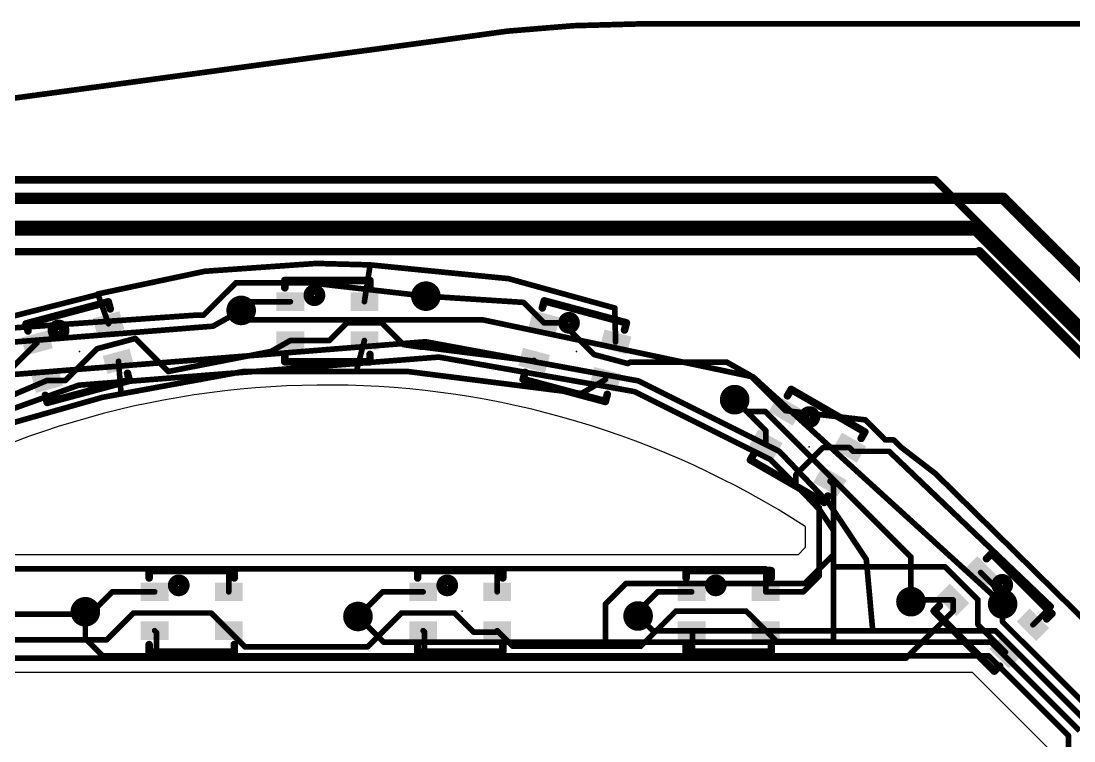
# Model space of a CAD drawing. Extents: x -74 to 74, y -25 to 38.
# Drawn here: x 27.9 to 56.35, y 18.08 to 37.54 of the extents above; entities that cross this region are included whole.
import ezdxf

# ---------------------------------------------------------------- set-up
doc = ezdxf.new("R2010")
doc.units = 0
for name, color, linetype in [('1', 12, 'CONTINUOUS'), ('16', 132, 'CONTINUOUS'), ('18', 110, 'CONTINUOUS'), ('20', 3, 'CONTINUOUS'), ('21', 40, 'CONTINUOUS'), ('23', 40, 'CONTINUOUS')]:
    doc.layers.add(name, color=color, linetype=linetype)

# ---------------------------------------------------------------- blocks, each defined once
blk = doc.blocks.new('RECT')
blk.add_solid([(-0.5, -0.5), (0.5, -0.5), (-0.5, 0.5), (0.5, 0.5)])
blk = doc.blocks.new('ROUNDV')
at = {"const_width": 0.5}
blk.add_lwpolyline([(0, -0.25, 1), (0, 0.25, 1), (0, -0.25)], format="xyb", dxfattribs=at)

msp = doc.modelspace()

# ---------------------------------------------------------------- linework, layer by layer
at = {"layer": '1'}
for points, const_width in [([(6.0012, 32.7487), (54.4368, 32.7487)], 0.3048), ([(54.4368, 32.7487), (63.5, 23.6855)], 0.3048), ([(26.924, 31.9405), (53.721, 31.9405)], 0.4064), ([(53.721, 31.9405), (61.849, 23.8125)], 0.4064), ([(32.864, 30.776), (35.8775, 30.988)], 0.1524), ([(35.8775, 30.988), (37.3313, 30.9487)], 0.1524), ([(37.1755, 29.954), (37.3313, 30.9487)], 0.1524), ([(37.3313, 30.9487), (41.0707, 30.5763)], 0.1524), ([(29.972, 30.1625), (32.864, 30.776)], 0.1524), ([(41.0707, 30.5763), (43.942, 29.7815)], 0.1524), ([(26.543, 29.2735), (29.9777, 30.1465)], 0.1524), ([(29.9777, 30.1465), (29.972, 30.1625)], 0.1524), ([(30.2607, 29.3565), (29.9777, 30.1465)], 0.1524), ([(41.4775, 29.935), (38.8362, 30.1038)], 0.1524), ([(34.0815, 29.954), (33.8455, 29.718)], 0.1524), ([(35.1755, 29.954), (34.0815, 29.954)], 0.1524), ([(42.0302, 29.3824), (41.4775, 29.935)], 0.1524), ([(43.942, 29.7815), (43.962, 28.8647)], 0.1524), ([(36.2272, 28.904), (36.7058, 29.3826)], 0.1524), ([(36.7058, 29.3826), (37.6452, 29.3826)], 0.1524), ([(37.6452, 29.3826), (38.2354, 28.7923)], 0.1524), ([(42.5261, 29.3824), (42.0302, 29.3824)], 0.1524), ([(43.3845, 28.524), (42.5261, 29.3824)], 0.1524), ([(29.955, 28.683), (30.985, 28.959)], 0.1524), ([(30.985, 28.959), (31.8767, 28.0673)], 0.1524), ([(28.3289, 28.8389), (27.43, 27.94)], 0.1524), ([(29.0966, 27.8246), (29.955, 28.683)], 0.1524), ([(34.6522, 28.6085), (35.1755, 28.904)], 0.1524), ([(35.1755, 28.904), (36.2272, 28.904)], 0.1524), ([(37.1755, 28.904), (36.957, 28.067)], 0.1524), ([(38.2354, 28.7923), (38.7006, 28.7259)], 0.1524), ([(38.7006, 28.7259), (38.7078, 28.7331)], 0.1524), ([(41.7288, 28.3512), (38.7078, 28.7331)], 0.1524), ([(31.8767, 28.0673), (34.6522, 28.6085)], 0.1524), ([(44.2918, 28.2809), (43.3845, 28.524)], 0.1524), ([(30.5325, 28.3423), (30.6017, 27.4607)], 0.1524), ([(41.7288, 28.3512), (41.7584, 28.3681)], 0.1524), ([(44.3613, 28.321), (44.2918, 28.2809)], 0.1524), ([(46.9654, 28.321), (44.3613, 28.321)], 0.1524), ([(47.5889, 27.9685), (46.9654, 28.321)], 0.1524), ([(25.5905, 26.543), (28.6007, 27.8246)], 0.1524), ([(28.6007, 27.8246), (29.0966, 27.8246)], 0.1524), ([(30.6017, 27.4607), (33.909, 28.067)], 0.1524), ([(33.909, 28.067), (36.957, 28.067)], 0.1524), ([(36.957, 28.067), (38.3425, 28.067)], 0.1524), ([(38.3425, 28.067), (43.0417, 27.4728)], 0.1524), ([(43.0417, 27.4728), (43.6902, 27.8505)], 0.1524), ([(48.5482, 27.0092), (47.5889, 27.9685)], 0.1524), ([(24.9555, 25.908), (30.099, 27.3685)], 0.1524), ([(30.099, 27.3685), (30.6017, 27.4607)], 0.1524), ([(48.0232, 26.4623), (47.1805, 27.305)], 0.1524), ([(48.5482, 27.0092), (50.7139, 26.7582)], 0.1524), ([(50.7139, 26.7582), (51.2566, 26.2155)], 0.1524), ([(48.0232, 26.0998), (48.0232, 26.4623)], 0.1524), ([(51.2566, 26.2155), (51.4761, 26.2155)], 0.1524), ([(51.4761, 26.2155), (51.5657, 26.1259)], 0.1524), ([(51.5657, 26.1259), (51.6818, 26.0147)], 0.1524), ([(49.5677, 26.0092), (48.8315, 25.273)], 0.1524), ([(50.2802, 26.0092), (49.5677, 26.0092)], 0.1524), ([(50.3814, 25.908), (50.2802, 26.0092)], 0.1524), ([(51.3525, 25.908), (50.3814, 25.908)], 0.1524), ([(55.7336, 21.7151), (51.3525, 25.908)], 0.1524), ([(51.6818, 26.0147), (52.6059, 25.3049)], 0.1524), ([(48.8315, 25.273), (48.8315, 25.019)], 0.1524), ([(52.6059, 25.3049), (56.9922, 20.9894)], 0.1524), ([(48.8315, 25.019), (49.4665, 24.384)], 0.1524), ([(49.7552, 25.0998), (49.8475, 25.0076)], 0.1524), ([(49.8475, 22.733), (49.8475, 25.0076)], 0.1524), ([(49.4665, 24.384), (49.4665, 22.5425)], 0.1524), ([(33.528, 22.733), (26.2255, 22.733)], 0.1524), ([(33.5095, 22.7145), (33.528, 22.733)], 0.1524), ([(33.5095, 22.1095), (33.5095, 22.7145)], 0.1524), ([(40.764, 22.733), (33.528, 22.733)], 0.1524), ([(48.003, 22.736), (40.764, 22.736)], 0.1524), ([(40.764, 22.736), (40.764, 22.733)], 0.1524), ([(40.764, 22.1095), (40.764, 22.733)], 0.1524), ([(48.0185, 22.7205), (48.003, 22.736)], 0.1524), ([(48.0185, 22.1095), (48.0185, 22.7205)], 0.1524), ([(49.8996, 22.7851), (49.8475, 22.733)], 0.1524), ([(49.8475, 20.7645), (49.8475, 22.733)], 0.1524), ([(52.8663, 22.7851), (49.8996, 22.7851)], 0.1524), ([(53.7528, 21.8985), (52.8663, 22.7851)], 0.1524), ([(49.4665, 22.5425), (49.0335, 22.1095)], 0.1524), ([(53.8248, 22.6347), (54.4195, 22.04)], 0.1524), ([(30.3645, 22.1095), (29.8259, 21.5709)], 0.1524), ([(30.3645, 22.1095), (31.5095, 22.1095)], 0.1524), ([(37.0014, 21.444), (37.6669, 22.1095)], 0.1524), ([(37.6669, 22.1095), (38.764, 22.1095)], 0.1524), ([(45.0965, 22.1095), (44.5706, 21.5837)], 0.1524), ([(45.0965, 22.1095), (46.0185, 22.1095)], 0.1524), ([(49.0335, 22.1095), (48.0185, 22.1095)], 0.1524), ([(51.9912, 21.8922), (51.943, 21.844)], 0.1524), ([(53.0823, 21.8922), (51.9912, 21.8922)], 0.1524), ([(53.0823, 21.5863), (53.0823, 21.8922)], 0.1524), ([(53.7528, 21.8985), (53.7528, 21.2217)], 0.1524), ([(54.4195, 22.04), (54.4195, 21.7805)], 0.1524), ([(29.6354, 21.5709), (29.8259, 21.5709)], 0.1524), ([(44.5706, 21.4566), (44.5706, 21.5837)], 0.1524), ([(44.6405, 20.6375), (45.593, 21.59)], 0.1524), ([(45.593, 21.59), (47.488, 21.59)], 0.1524), ([(47.488, 21.59), (48.0185, 21.0595)], 0.1524), ([(51.816, 20.32), (53.0823, 21.5863)], 0.1524), ([(55.239, 21.2205), (55.7336, 21.7151)], 0.1524), ([(30.2133, 20.8153), (30.9361, 21.5381)], 0.1524), ([(30.9361, 21.5381), (33.0309, 21.5381)], 0.1524), ([(33.0309, 21.5381), (33.5095, 21.0595)], 0.1524), ([(37.2618, 20.6248), (38.1751, 21.5381)], 0.1524), ([(38.1751, 21.5381), (39.6124, 21.5381)], 0.1524), ([(39.6124, 21.5381), (40.132, 21.0185)], 0.1524), ([(31.5095, 21.0595), (31.5595, 21.0095)], 0.1524), ([(31.5595, 21.0095), (31.5595, 20.32)], 0.1524), ([(33.5095, 21.0595), (33.9442, 20.6248)], 0.1524), ([(38.764, 21.0595), (38.7985, 21.025)], 0.1524), ([(38.7985, 21.025), (38.7985, 20.32)], 0.1524), ([(40.132, 21.0185), (40.723, 21.0185)], 0.1524), ([(40.723, 21.0185), (40.764, 21.0595)], 0.1524), ([(40.764, 21.0595), (41.186, 20.6375)], 0.1524), ([(46.0185, 21.0595), (46.0375, 21.0405)], 0.1524), ([(46.0375, 21.0405), (46.0375, 20.32)], 0.1524), ([(48.0185, 21.0595), (48.3135, 20.7645)], 0.1524), ([(53.7528, 21.2217), (54.4965, 20.478)], 0.1524), ([(26.4357, 20.8153), (30.2133, 20.8153)], 0.1524), ([(48.3135, 20.7645), (49.8475, 20.7645)], 0.1524), ([(33.9442, 20.6248), (37.2618, 20.6248)], 0.1524), ([(41.186, 20.6375), (44.6405, 20.6375)], 0.1524), ([(24.511, 20.32), (31.5595, 20.32)], 0.1524), ([(31.5595, 20.32), (38.7985, 20.32)], 0.1524), ([(38.7985, 20.32), (46.0375, 20.32)], 0.1524), ([(46.0375, 20.32), (51.816, 20.32)], 0.1524)]:
    msp.add_lwpolyline(points, dxfattribs=dict(at, const_width=const_width))
for points, const_width in [([(54.4907, 32.8026, 1), (54.3829, 32.6948)], 0.1524), ([(54.4368, 32.6725, 1), (54.4368, 32.8249)], 0.1524), ([(53.7928, 32.0123, 1), (53.6492, 31.8687)], 0.2032), ([(53.721, 31.8389, 1), (53.721, 32.0421)], 0.2032), ([(35.8785, 31.0261, 1), (35.8765, 30.9499)], 0.0762), ([(35.8802, 30.95, 1), (35.8748, 31.026)], 0.0762), ([(37.3351, 30.9866, 1), (37.3276, 30.9108)], 0.0762), ([(37.369, 30.9428, 1), (37.2937, 30.9546)], 0.0762), ([(37.3303, 30.9106, 1), (37.3324, 30.9868)], 0.0762), ([(32.8613, 30.814, 1), (32.8667, 30.7379)], 0.0762), ([(32.8719, 30.7387, 1), (32.8561, 30.8132)], 0.0762), ([(41.0809, 30.613, 1), (41.0605, 30.5395)], 0.0762), ([(41.0669, 30.5383, 1), (41.0745, 30.6142)], 0.0762), ([(30.0079, 30.1753, 1), (29.9361, 30.1497)], 0.0762), ([(29.9641, 30.1998, 1), (29.9799, 30.1252)], 0.0762), ([(30.0136, 30.1594, 1), (29.9418, 30.1337)], 0.0762), ([(29.9418, 30.1337, 1), (30.0136, 30.1594)], 0.0762), ([(29.9871, 30.1096, 1), (29.9683, 30.1835)], 0.0762), ([(38.8386, 30.1418, 1), (38.8337, 30.0658)], 0.0762), ([(34.0815, 29.9921, 1), (34.0815, 29.9159)], 0.0762), ([(34.1084, 29.9271, 1), (34.0546, 29.9809)], 0.0762), ([(35.1755, 29.9159, 1), (35.1755, 29.9921)], 0.0762), ([(37.1379, 29.9599, 1), (37.2131, 29.9481)], 0.0762), ([(41.5045, 29.9619, 1), (41.4506, 29.9081)], 0.0762), ([(41.4751, 29.897, 1), (41.4799, 29.973)], 0.0762), ([(33.8186, 29.7449, 1), (33.8724, 29.6911)], 0.0762), ([(43.9801, 29.7823, 1), (43.9039, 29.7807)], 0.0762), ([(43.9318, 29.7448, 1), (43.9522, 29.8182)], 0.0762), ([(30.2249, 29.3436, 1), (30.2966, 29.3693)], 0.0762), ([(36.7058, 29.4207, 1), (36.7058, 29.3445)], 0.0762), ([(36.7328, 29.3557, 1), (36.6789, 29.4095)], 0.0762), ([(37.6721, 29.4095, 1), (37.6182, 29.3557)], 0.0762), ([(37.6452, 29.3445, 1), (37.6452, 29.4207)], 0.0762), ([(42.0302, 29.4205, 1), (42.0302, 29.3443)], 0.0762), ([(42.0032, 29.3554, 1), (42.0571, 29.4093)], 0.0762), ([(42.553, 29.4093, 1), (42.4992, 29.3554)], 0.0762), ([(42.5261, 29.3443, 1), (42.5261, 29.4205)], 0.0762), ([(31.012, 28.9859, 1), (30.9581, 28.932)], 0.0762), ([(30.9949, 28.9222, 1), (30.9751, 28.9958)], 0.0762), ([(28.3558, 28.8119, 1), (28.302, 28.8658)], 0.0762), ([(29.9451, 28.7198, 1), (29.9648, 28.6462)], 0.0762), ([(29.9819, 28.656, 1), (29.928, 28.7099)], 0.0762), ([(35.1755, 28.9421, 1), (35.1755, 28.8659)], 0.0762), ([(35.1942, 28.8708, 1), (35.1568, 28.9372)], 0.0762), ([(36.2003, 28.9309, 1), (36.2542, 28.8771)], 0.0762), ([(36.2272, 28.8659, 1), (36.2272, 28.9421)], 0.0762), ([(37.2124, 28.8944, 1), (37.1386, 28.9136)], 0.0762), ([(38.2408, 28.8301, 1), (38.2301, 28.7546)], 0.0762), ([(38.2085, 28.7654, 1), (38.2624, 28.8193)], 0.0762), ([(38.6737, 28.7528, 1), (38.7275, 28.699)], 0.0762), ([(38.7126, 28.7709, 1), (38.703, 28.6953)], 0.0762), ([(38.7348, 28.7062, 1), (38.6809, 28.7601)], 0.0762), ([(38.6952, 28.6882, 1), (38.706, 28.7636)], 0.0762), ([(43.9239, 28.8639, 1), (44.0001, 28.8656)], 0.0762), ([(34.6335, 28.6417, 1), (34.671, 28.5753)], 0.0762), ([(34.6595, 28.5711, 1), (34.6449, 28.6459)], 0.0762), ([(43.3943, 28.5608, 1), (43.3746, 28.4872)], 0.0762), ([(43.3575, 28.4971, 1), (43.4114, 28.5509)], 0.0762), ([(30.5705, 28.3452, 1), (30.4945, 28.3393)], 0.0762), ([(41.7098, 28.3842, 1), (41.7478, 28.3181)], 0.0762), ([(41.7241, 28.3134, 1), (41.7336, 28.3889)], 0.0762), ([(41.7774, 28.3351, 1), (41.7394, 28.4012)], 0.0762), ([(44.2728, 28.3139, 1), (44.3109, 28.2479)], 0.0762), ([(44.282, 28.2441, 1), (44.3017, 28.3177)], 0.0762), ([(44.3613, 28.3591, 1), (44.3613, 28.2829)], 0.0762), ([(44.3804, 28.288, 1), (44.3423, 28.354)], 0.0762), ([(46.9841, 28.3542, 1), (46.9466, 28.2878)], 0.0762), ([(46.9654, 28.2829, 1), (46.9654, 28.3591)], 0.0762), ([(28.6007, 27.8627, 1), (28.6007, 27.7865)], 0.0762), ([(28.6156, 27.7896, 1), (28.5857, 27.8597)], 0.0762), ([(29.0697, 27.8516, 1), (29.1235, 27.7977)], 0.0762), ([(29.0966, 27.7865, 1), (29.0966, 27.8627)], 0.0762), ([(31.8694, 28.1047, 1), (31.884, 28.0299)], 0.0762), ([(31.8497, 28.0404, 1), (31.9036, 28.0943)], 0.0762), ([(33.909, 28.1051, 1), (33.909, 28.0289)], 0.0762), ([(33.9159, 28.0295, 1), (33.9021, 28.1045)], 0.0762), ([(36.957, 28.1051, 1), (36.957, 28.0289)], 0.0762), ([(36.9201, 28.0766, 1), (36.9939, 28.0574)], 0.0762), ([(36.957, 28.0289, 1), (36.957, 28.1051)], 0.0762), ([(38.3472, 28.1048, 1), (38.3377, 28.0292)], 0.0762), ([(38.3425, 28.0289, 1), (38.3425, 28.1051)], 0.0762), ([(43.7094, 27.8176, 1), (43.6711, 27.8834)], 0.0762), ([(47.6158, 27.9954, 1), (47.5619, 27.9415)], 0.0762), ([(47.5701, 27.9353, 1), (47.6076, 28.0016)], 0.0762), ([(30.0921, 27.406, 1), (30.1059, 27.331)], 0.0762), ([(30.1094, 27.3318, 1), (30.0886, 27.4052)], 0.0762), ([(30.5949, 27.4981, 1), (30.6086, 27.4232)], 0.0762), ([(30.5638, 27.4577, 1), (30.6397, 27.4637)], 0.0762), ([(30.6086, 27.4232, 1), (30.5949, 27.4981)], 0.0762), ([(43.0225, 27.5058, 1), (43.0609, 27.4399)], 0.0762), ([(43.0369, 27.435, 1), (43.0465, 27.5106)], 0.0762), ([(47.2074, 27.3319, 1), (47.1536, 27.2781)], 0.0762), ([(48.5526, 27.047, 1), (48.5438, 26.9713)], 0.0762), ([(48.5212, 26.9822, 1), (48.5751, 27.0361)], 0.0762), ([(50.7409, 26.7851, 1), (50.687, 26.7313)], 0.0762), ([(50.7095, 26.7203, 1), (50.7183, 26.796)], 0.0762), ([(48.0613, 26.4623, 1), (47.9851, 26.4623)], 0.0762), ([(47.9962, 26.4354, 1), (48.0501, 26.4893)], 0.0762), ([(51.2566, 26.2536, 1), (51.2566, 26.1774)], 0.0762), ([(51.2297, 26.1886, 1), (51.2835, 26.2424)], 0.0762), ([(51.503, 26.2424, 1), (51.4491, 26.1886)], 0.0762), ([(51.4761, 26.1774, 1), (51.4761, 26.2536)], 0.0762), ([(51.592, 26.1534, 1), (51.5393, 26.0984)], 0.0762), ([(51.5387, 26.0989, 1), (51.5926, 26.1528)], 0.0762), ([(47.9851, 26.0998, 1), (48.0613, 26.0998)], 0.0762), ([(49.5677, 26.0473, 1), (49.5677, 25.9711)], 0.0762), ([(49.5946, 25.9822, 1), (49.5407, 26.0361)], 0.0762), ([(50.3072, 26.0361, 1), (50.2533, 25.9822)], 0.0762), ([(50.2802, 25.9711, 1), (50.2802, 26.0473)], 0.0762), ([(50.3814, 25.9461, 1), (50.3814, 25.8699)], 0.0762), ([(50.3544, 25.8811, 1), (50.4083, 25.9349)], 0.0762), ([(51.3789, 25.9355, 1), (51.3262, 25.8805)], 0.0762), ([(51.3525, 25.8699, 1), (51.3525, 25.9461)], 0.0762), ([(51.705, 26.0449, 1), (51.6586, 25.9845)], 0.0762), ([(51.6555, 25.9872, 1), (51.7082, 26.0423)], 0.0762), ([(48.8696, 25.273, 1), (48.7934, 25.273)], 0.0762), ([(48.8046, 25.2999, 1), (48.8584, 25.2461)], 0.0762), ([(52.6327, 25.3321, 1), (52.5792, 25.2778)], 0.0762), ([(52.5827, 25.2747, 1), (52.6292, 25.3351)], 0.0762), ([(48.7934, 25.019, 1), (48.8696, 25.019)], 0.0762), ([(48.8584, 25.0459, 1), (48.8046, 24.9921)], 0.0762), ([(49.7822, 25.1268, 1), (49.7283, 25.0729)], 0.0762), ([(49.8856, 25.0076, 1), (49.8094, 25.0076)], 0.0762), ([(49.8206, 24.9806, 1), (49.8744, 25.0345)], 0.0762), ([(49.5046, 24.384, 1), (49.4284, 24.384)], 0.0762), ([(49.4396, 24.3571, 1), (49.4934, 24.4109)], 0.0762), ([(33.5476, 22.7145, 1), (33.4714, 22.7145)], 0.0762), ([(33.4826, 22.7414, 1), (33.5364, 22.6876)], 0.0762), ([(33.528, 22.7711, 1), (33.528, 22.6949)], 0.0762), ([(33.5549, 22.7061, 1), (33.5011, 22.7599)], 0.0762), ([(33.528, 22.6949, 1), (33.528, 22.7711)], 0.0762), ([(40.764, 22.7741, 1), (40.764, 22.6979)], 0.0762), ([(40.8021, 22.736, 1), (40.7259, 22.736)], 0.0762), ([(40.8021, 22.733, 1), (40.7259, 22.733)], 0.0762), ([(40.7259, 22.733, 1), (40.8021, 22.733)], 0.0762), ([(40.764, 22.6949, 1), (40.764, 22.7711)], 0.0762), ([(48.0299, 22.7629, 1), (47.9761, 22.7091)], 0.0762), ([(48.0566, 22.7205, 1), (47.9804, 22.7205)], 0.0762), ([(47.9916, 22.6936, 1), (48.0454, 22.7474)], 0.0762), ([(48.003, 22.6979, 1), (48.003, 22.7741)], 0.0762), ([(49.8856, 22.733, 1), (49.8094, 22.733)], 0.0762), ([(49.8094, 22.733, 1), (49.8856, 22.733)], 0.0762), ([(49.8206, 22.7599, 1), (49.8744, 22.7061)], 0.0762), ([(49.8996, 22.8232, 1), (49.8996, 22.747)], 0.0762), ([(49.9265, 22.7581, 1), (49.8726, 22.812)], 0.0762), ([(52.8933, 22.812, 1), (52.8394, 22.7581)], 0.0762), ([(52.8663, 22.747, 1), (52.8663, 22.8232)], 0.0762), ([(49.4284, 22.5425, 1), (49.5046, 22.5425)], 0.0762), ([(49.4934, 22.5156, 1), (49.4396, 22.5694)], 0.0762), ([(53.8517, 22.6616, 1), (53.7978, 22.6077)], 0.0762), ([(30.3645, 22.1476, 1), (30.3645, 22.0714)], 0.0762), ([(30.3914, 22.0826, 1), (30.3375, 22.1364)], 0.0762), ([(31.5095, 22.0714, 1), (31.5095, 22.1476)], 0.0762), ([(33.4714, 22.1095, 1), (33.5476, 22.1095)], 0.0762), ([(37.6669, 22.1476, 1), (37.6669, 22.0714)], 0.0762), ([(37.6939, 22.0826, 1), (37.64, 22.1364)], 0.0762), ([(38.764, 22.0714, 1), (38.764, 22.1476)], 0.0762), ([(40.7259, 22.1095, 1), (40.8021, 22.1095)], 0.0762), ([(45.0965, 22.1476, 1), (45.0965, 22.0714)], 0.0762), ([(45.1234, 22.0826, 1), (45.0695, 22.1364)], 0.0762), ([(46.0185, 22.0714, 1), (46.0185, 22.1476)], 0.0762), ([(48.0185, 22.1476, 1), (48.0185, 22.0714)], 0.0762), ([(47.9804, 22.1095, 1), (48.0566, 22.1095)], 0.0762), ([(49.0066, 22.1364, 1), (49.0604, 22.0826)], 0.0762), ([(49.0335, 22.0714, 1), (49.0335, 22.1476)], 0.0762), ([(51.9161, 21.8709, 1), (51.9699, 21.8171)], 0.0762), ([(51.9912, 21.9303, 1), (51.9912, 21.8541)], 0.0762), ([(52.0182, 21.8653, 1), (51.9643, 21.9192)], 0.0762), ([(53.1204, 21.8922, 1), (53.0442, 21.8922)], 0.0762), ([(53.0823, 21.8541, 1), (53.0823, 21.9303)], 0.0762), ([(53.7909, 21.8985, 1), (53.7147, 21.8985)], 0.0762), ([(53.7259, 21.8716, 1), (53.7798, 21.9255)], 0.0762), ([(54.4576, 22.04, 1), (54.3814, 22.04)], 0.0762), ([(54.3926, 22.013, 1), (54.4464, 22.0669)], 0.0762), ([(29.6354, 21.609, 1), (29.6354, 21.5328)], 0.0762), ([(29.799, 21.5979, 1), (29.8528, 21.544)], 0.0762), ([(29.8259, 21.5328, 1), (29.8259, 21.609)], 0.0762), ([(44.6087, 21.5837, 1), (44.5325, 21.5837)], 0.0762), ([(44.5437, 21.6106, 1), (44.5975, 21.5567)], 0.0762), ([(45.593, 21.6281, 1), (45.593, 21.5519)], 0.0762), ([(45.6199, 21.5631, 1), (45.5661, 21.6169)], 0.0762), ([(47.5149, 21.6169, 1), (47.4611, 21.5631)], 0.0762), ([(47.488, 21.5519, 1), (47.488, 21.6281)], 0.0762), ([(53.0442, 21.5863, 1), (53.1204, 21.5863)], 0.0762), ([(53.1092, 21.5594, 1), (53.0554, 21.6132)], 0.0762), ([(54.3814, 21.7805, 1), (54.4576, 21.7805)], 0.0762), ([(55.7605, 21.6882, 1), (55.7067, 21.742)], 0.0762), ([(55.7073, 21.6876, 1), (55.7599, 21.7426)], 0.0762), ([(30.9361, 21.5762, 1), (30.9361, 21.5)], 0.0762), ([(30.963, 21.5112, 1), (30.9092, 21.565)], 0.0762), ([(33.0578, 21.565, 1), (33.004, 21.5112)], 0.0762), ([(33.0309, 21.5, 1), (33.0309, 21.5762)], 0.0762), ([(36.9745, 21.4709, 1), (37.0283, 21.417)], 0.0762), ([(38.1751, 21.5762, 1), (38.1751, 21.5)], 0.0762), ([(38.202, 21.5112, 1), (38.1482, 21.565)], 0.0762), ([(39.6393, 21.565, 1), (39.5855, 21.5112)], 0.0762), ([(39.6124, 21.5, 1), (39.6124, 21.5762)], 0.0762), ([(44.5325, 21.4566, 1), (44.6087, 21.4566)], 0.0762), ([(31.5364, 21.0864, 1), (31.4826, 21.0326)], 0.0762), ([(31.5976, 21.0095, 1), (31.5214, 21.0095)], 0.0762), ([(31.5326, 20.9826, 1), (31.5864, 21.0364)], 0.0762), ([(33.5364, 21.0864, 1), (33.4826, 21.0326)], 0.0762), ([(33.4826, 21.0326, 1), (33.5364, 21.0864)], 0.0762), ([(38.7909, 21.0864, 1), (38.7371, 21.0326)], 0.0762), ([(38.8366, 21.025, 1), (38.7604, 21.025)], 0.0762), ([(38.7716, 20.9981, 1), (38.8254, 21.0519)], 0.0762), ([(40.132, 21.0566, 1), (40.132, 20.9804)], 0.0762), ([(40.1051, 20.9916, 1), (40.1589, 21.0454)], 0.0762), ([(40.6961, 21.0454, 1), (40.7499, 20.9916)], 0.0762), ([(40.723, 20.9804, 1), (40.723, 21.0566)], 0.0762), ([(40.7909, 21.0864, 1), (40.7371, 21.0326)], 0.0762), ([(40.7909, 21.0326, 1), (40.7371, 21.0864)], 0.0762), ([(46.0454, 21.0864, 1), (45.9916, 21.0326)], 0.0762), ([(46.0756, 21.0405, 1), (45.9994, 21.0405)], 0.0762), ([(46.0106, 21.0136, 1), (46.0644, 21.0674)], 0.0762), ([(48.0454, 21.0864, 1), (47.9916, 21.0326)], 0.0762), ([(47.9916, 21.0326, 1), (48.0454, 21.0864)], 0.0762), ([(53.7798, 21.2486, 1), (53.7259, 21.1947)], 0.0762), ([(53.7147, 21.2217, 1), (53.7909, 21.2217)], 0.0762), ([(55.212, 21.2474, 1), (55.2659, 21.1935)], 0.0762), ([(30.1864, 20.8422, 1), (30.2402, 20.7884)], 0.0762), ([(30.2133, 20.7772, 1), (30.2133, 20.8534)], 0.0762), ([(48.3135, 20.8026, 1), (48.3135, 20.7264)], 0.0762), ([(48.2866, 20.7376, 1), (48.3404, 20.7914)], 0.0762), ([(49.8094, 20.7645, 1), (49.8856, 20.7645)], 0.0762), ([(49.8475, 20.7264, 1), (49.8475, 20.8026)], 0.0762), ([(33.9442, 20.6629, 1), (33.9442, 20.5867)], 0.0762), ([(33.9173, 20.5979, 1), (33.9711, 20.6517)], 0.0762), ([(37.2349, 20.6517, 1), (37.2887, 20.5979)], 0.0762), ([(37.2618, 20.5867, 1), (37.2618, 20.6629)], 0.0762), ([(41.186, 20.6756, 1), (41.186, 20.5994)], 0.0762), ([(41.1591, 20.6106, 1), (41.2129, 20.6644)], 0.0762), ([(44.6136, 20.6644, 1), (44.6674, 20.6106)], 0.0762), ([(44.6405, 20.5994, 1), (44.6405, 20.6756)], 0.0762), ([(54.4696, 20.4511, 1), (54.5235, 20.505)], 0.0762), ([(31.5595, 20.3581, 1), (31.5595, 20.2819)], 0.0762), ([(31.5214, 20.32, 1), (31.5976, 20.32)], 0.0762), ([(31.5595, 20.2819, 1), (31.5595, 20.3581)], 0.0762), ([(38.7985, 20.3581, 1), (38.7985, 20.2819)], 0.0762), ([(38.7604, 20.32, 1), (38.8366, 20.32)], 0.0762), ([(38.7985, 20.2819, 1), (38.7985, 20.3581)], 0.0762), ([(46.0375, 20.3581, 1), (46.0375, 20.2819)], 0.0762), ([(45.9994, 20.32, 1), (46.0756, 20.32)], 0.0762), ([(46.0375, 20.2819, 1), (46.0375, 20.3581)], 0.0762), ([(51.7891, 20.3469, 1), (51.8429, 20.2931)], 0.0762), ([(51.816, 20.2819, 1), (51.816, 20.3581)], 0.0762)]:
    msp.add_lwpolyline(points, format="xyb", dxfattribs=dict(at, const_width=const_width))
at = {"layer": '16'}
for points, const_width in [([(52.6034, 33.2486), (16.256, 33.2486)], 0.2032), ([(52.6034, 33.2486), (60.0075, 25.8445)], 0.2032), ([(15.113, 31.3055), (53.7845, 31.3055)], 0.2032), ([(60.0075, 25.0825), (53.7845, 31.3055)], 0.254), ([(32.8295, 29.591), (33.7058, 30.4673)], 0.1524), ([(33.7058, 30.4673), (35.687, 30.4673)], 0.1524), ([(35.687, 30.4673), (38.8362, 30.1038)], 0.1524), ([(27.178, 29.21), (32.639, 29.591)], 0.1524), ([(32.639, 29.591), (32.8295, 29.591)], 0.1524), ([(33.0858, 29.2918), (33.8455, 29.718)], 0.1524), ([(33.8455, 29.718), (34.0995, 29.464)], 0.1524), ([(27.3756, 28.838), (33.0858, 29.2918)], 0.1524), ([(40.3721, 29.464), (34.0995, 29.464)], 0.1524), ([(47.682, 27.9191), (40.3721, 29.464)], 0.1524), ([(27.1145, 27.94), (38.8278, 28.8709)], 0.1524), ([(38.8278, 28.8709), (44.577, 27.813)], 0.1524), ([(39.1843, 28.4563), (29.4559, 27.6963)], 0.1524), ([(43.9415, 27.62), (39.1843, 28.4563)], 0.1524), ([(44.577, 27.813), (48.387, 25.908)], 0.1524), ([(54.4195, 21.7805), (47.682, 27.9191)], 0.1524), ([(29.4559, 27.6963), (23.2276, 25.4635)], 0.1524), ([(44.4793, 27.5211), (43.9415, 27.62)], 0.1524), ([(48.1356, 25.6929), (44.4793, 27.5211)], 0.1524), ([(47.1805, 27.305), (47.498, 26.9875)], 0.1524), ([(48.006, 26.9875), (47.498, 26.9875)], 0.1524), ([(51.943, 23.0505), (48.006, 26.9875)], 0.1524), ([(48.387, 25.908), (49.7205, 24.511)], 0.1524), ([(48.9133, 24.9152), (48.1356, 25.6929)], 0.1524), ([(49.4816, 24.3198), (48.9133, 24.9152)], 0.1524), ([(49.7205, 24.511), (50.7365, 22.987)], 0.1524), ([(49.8475, 23.771), (49.4816, 24.3198)], 0.1524), ([(49.8475, 23.114), (49.8475, 23.771)], 0.1524), ([(49.0728, 22.3393), (49.8475, 23.114)], 0.1524), ([(50.7365, 22.987), (50.9099, 21.0566)], 0.1524), ([(51.943, 21.844), (51.943, 23.0505)], 0.1524), ([(43.688, 21.7805), (44.2468, 22.3393)], 0.1524), ([(44.2468, 22.3393), (49.0728, 22.3393)], 0.1524), ([(29.6354, 21.5709), (29.5719, 21.5075)], 0.1524), ([(29.6354, 21.5709), (29.6354, 20.8471)], 0.1524), ([(43.688, 20.7518), (43.688, 21.7805)], 0.1524), ([(54.4195, 21.2957), (54.4195, 21.7805)], 0.1524), ([(29.5719, 21.5075), (24.8476, 21.5075)], 0.1524), ([(37.6936, 20.7518), (37.0014, 21.444)], 0.1524), ([(44.5706, 21.4566), (44.9706, 21.0566)], 0.1524), ([(57.1119, 18.6033), (54.4195, 21.2957)], 0.1524), ([(44.9706, 21.0566), (50.9099, 21.0566)], 0.1524), ([(50.9099, 21.0566), (54.2275, 21.0566)], 0.1524), ([(54.2275, 21.0566), (56.8071, 18.477)], 0.1524), ([(29.6354, 20.8471), (30.099, 20.3835)], 0.1524), ([(43.688, 20.7518), (37.6936, 20.7518)], 0.1524), ([(54.1013, 20.7518), (43.688, 20.7518)], 0.1524), ([(56.5023, 18.3508), (54.1013, 20.7518)], 0.1524), ([(30.099, 20.3835), (54.0385, 20.3835)], 0.1524), ([(54.0385, 20.3835), (56.1975, 18.2245)], 0.1524), ([(56.1975, 18.2245), (56.1975, 17.3355)], 0.1524)]:
    msp.add_lwpolyline(points, dxfattribs=dict(at, const_width=const_width))
for points, const_width in [([(52.6393, 33.2845, 1), (52.5675, 33.2127)], 0.1016), ([(52.6034, 33.1978, 1), (52.6034, 33.2994)], 0.1016), ([(53.8294, 31.3504, 1), (53.7396, 31.2606)], 0.127), ([(53.7845, 31.2547, 1), (53.7845, 31.3563)], 0.1016), ([(33.7058, 30.5054, 1), (33.7058, 30.4292)], 0.0762), ([(33.7327, 30.4404, 1), (33.6788, 30.4942)], 0.0762), ([(35.6914, 30.5051, 1), (35.6826, 30.4295)], 0.0762), ([(35.687, 30.4292, 1), (35.687, 30.5054)], 0.0762), ([(38.8318, 30.0659, 1), (38.8405, 30.1416)], 0.0762), ([(32.639, 29.6291, 1), (32.639, 29.5529)], 0.0762), ([(32.6417, 29.553, 1), (32.6363, 29.629)], 0.0762), ([(32.8025, 29.6179, 1), (32.8564, 29.5641)], 0.0762), ([(32.8295, 29.5529, 1), (32.8295, 29.6291)], 0.0762), ([(33.8724, 29.7449, 1), (33.8186, 29.6911)], 0.0762), ([(33.8641, 29.6848, 1), (33.8269, 29.7512)], 0.0762), ([(33.0671, 29.325, 1), (33.1044, 29.2586)], 0.0762), ([(33.0888, 29.2538, 1), (33.0828, 29.3298)], 0.0762), ([(34.0995, 29.5021, 1), (34.0995, 29.4259)], 0.0762), ([(34.0726, 29.4371, 1), (34.1264, 29.4909)], 0.0762), ([(40.3799, 29.5013, 1), (40.3642, 29.4267)], 0.0762), ([(40.3721, 29.4259, 1), (40.3721, 29.5021)], 0.0762), ([(38.8347, 28.9083, 1), (38.8209, 28.8334)], 0.0762), ([(38.8308, 28.8329, 1), (38.8248, 28.9088)], 0.0762), ([(39.1909, 28.4938, 1), (39.1777, 28.4188)], 0.0762), ([(39.1872, 28.4183, 1), (39.1813, 28.4943)], 0.0762), ([(44.594, 27.8471, 1), (44.56, 27.7789)], 0.0762), ([(44.5701, 27.7755, 1), (44.5839, 27.8505)], 0.0762), ([(47.7077, 27.9473, 1), (47.6563, 27.891)], 0.0762), ([(47.6741, 27.8818, 1), (47.6899, 27.9564)], 0.0762), ([(29.453, 27.7343, 1), (29.4589, 27.6583)], 0.0762), ([(29.4688, 27.6604, 1), (29.4431, 27.7321)], 0.0762), ([(43.9484, 27.6575, 1), (43.9346, 27.5825)], 0.0762), ([(43.9349, 27.5825, 1), (43.9481, 27.6575)], 0.0762), ([(44.4964, 27.5551, 1), (44.4623, 27.487)], 0.0762), ([(44.4724, 27.4836, 1), (44.4862, 27.5585)], 0.0762), ([(47.2074, 27.3319, 1), (47.1536, 27.2781)], 0.0762), ([(47.498, 27.0256, 1), (47.498, 26.9494)], 0.0762), ([(47.4711, 26.9606, 1), (47.5249, 27.0144)], 0.0762), ([(48.0329, 27.0144, 1), (47.9791, 26.9606)], 0.0762), ([(48.006, 26.9494, 1), (48.006, 27.0256)], 0.0762), ([(48.4146, 25.9343, 1), (48.3594, 25.8817)], 0.0762), ([(48.37, 25.8739, 1), (48.404, 25.9421)], 0.0762), ([(48.1625, 25.7199, 1), (48.1086, 25.666)], 0.0762), ([(48.1185, 25.6589, 1), (48.1526, 25.727)], 0.0762), ([(48.9408, 24.9415, 1), (48.8857, 24.8889)], 0.0762), ([(48.8863, 24.8883, 1), (48.9402, 24.9422)], 0.0762), ([(49.7522, 24.5321, 1), (49.6888, 24.4899)], 0.0762), ([(49.6929, 24.4847, 1), (49.7481, 24.5373)], 0.0762), ([(49.5133, 24.3409, 1), (49.4499, 24.2987)], 0.0762), ([(49.4541, 24.2935, 1), (49.5092, 24.3461)], 0.0762), ([(49.8856, 23.771, 1), (49.8094, 23.771)], 0.0762), ([(49.8158, 23.7499, 1), (49.8792, 23.7921)], 0.0762), ([(49.8094, 23.114, 1), (49.8856, 23.114)], 0.0762), ([(49.8744, 23.0871, 1), (49.8206, 23.1409)], 0.0762), ([(50.7744, 22.9904, 1), (50.6986, 22.9836)], 0.0762), ([(50.7048, 22.9659, 1), (50.7682, 23.0081)], 0.0762), ([(51.9811, 23.0505, 1), (51.9049, 23.0505)], 0.0762), ([(51.9161, 23.0236, 1), (51.9699, 23.0774)], 0.0762), ([(44.2468, 22.3774, 1), (44.2468, 22.3012)], 0.0762), ([(44.2737, 22.3124, 1), (44.2199, 22.3662)], 0.0762), ([(49.0459, 22.3662, 1), (49.0997, 22.3124)], 0.0762), ([(49.0728, 22.3012, 1), (49.0728, 22.3774)], 0.0762), ([(29.6735, 21.5709, 1), (29.5973, 21.5709)], 0.0762), ([(29.6623, 21.544, 1), (29.6085, 21.5979)], 0.0762), ([(43.7261, 21.7805, 1), (43.6499, 21.7805)], 0.0762), ([(43.6611, 21.8074, 1), (43.7149, 21.7536)], 0.0762), ([(51.9049, 21.844, 1), (51.9811, 21.844)], 0.0762), ([(54.4576, 21.7805, 1), (54.3814, 21.7805)], 0.0762), ([(54.3938, 21.7523, 1), (54.4452, 21.8087)], 0.0762), ([(29.545, 21.5344, 1), (29.5988, 21.4805)], 0.0762), ([(29.5719, 21.4694, 1), (29.5719, 21.5456)], 0.0762), ([(37.0283, 21.4709, 1), (36.9745, 21.417)], 0.0762), ([(44.5975, 21.4836, 1), (44.5437, 21.4297)], 0.0762), ([(54.4464, 21.3226, 1), (54.3926, 21.2687)], 0.0762), ([(44.9706, 21.0947, 1), (44.9706, 21.0185)], 0.0762), ([(44.9437, 21.0297, 1), (44.9976, 21.0835)], 0.0762), ([(50.9099, 21.0947, 1), (50.9099, 21.0185)], 0.0762), ([(50.8719, 21.0532, 1), (50.9478, 21.06)], 0.0762), ([(50.9099, 21.0185, 1), (50.9099, 21.0947)], 0.0762), ([(54.2545, 21.0835, 1), (54.2006, 21.0297)], 0.0762), ([(54.2275, 21.0185, 1), (54.2275, 21.0947)], 0.0762), ([(54.3814, 21.2957, 1), (54.4576, 21.2957)], 0.0762), ([(29.5973, 20.8471, 1), (29.6735, 20.8471)], 0.0762), ([(29.6623, 20.874, 1), (29.6085, 20.8202)], 0.0762), ([(37.6936, 20.7899, 1), (37.6936, 20.7137)], 0.0762), ([(37.6666, 20.7249, 1), (37.7205, 20.7787)], 0.0762), ([(43.688, 20.7899, 1), (43.688, 20.7137)], 0.0762), ([(43.6499, 20.7518, 1), (43.7261, 20.7518)], 0.0762), ([(43.688, 20.7137, 1), (43.688, 20.7899)], 0.0762), ([(54.1282, 20.7787, 1), (54.0743, 20.7249)], 0.0762), ([(54.1013, 20.7137, 1), (54.1013, 20.7899)], 0.0762), ([(30.099, 20.4216, 1), (30.099, 20.3454)], 0.0762), ([(30.0721, 20.3566, 1), (30.1259, 20.4104)], 0.0762), ([(54.0654, 20.4104, 1), (54.0116, 20.3566)], 0.0762), ([(54.0385, 20.3454, 1), (54.0385, 20.4216)], 0.0762), ([(56.2356, 18.2245, 1), (56.1594, 18.2245)], 0.0762), ([(56.1706, 18.1976, 1), (56.2244, 18.2514)], 0.0762)]:
    msp.add_lwpolyline(points, format="xyb", dxfattribs=dict(at, const_width=const_width))
at = {"layer": '20'}
for p, q in [((49.0855, 23.876), (49.0855, 23.3045)), ((48.895, 23.114), (23.495, 23.114)), ((49.0855, 23.3045), (48.895, 23.114)), ((18.7325, 19.939), (53.594, 19.939)), ((53.594, 19.939), (55.6895, 17.8435))]:
    msp.add_line(p, q, dxfattribs=at)
for points, const_width in [([(44.6405, 37.465, 0.0411), (39.243, 37.0205)], 0.1524), ([(44.6405, 37.5031, 1), (44.6405, 37.4269)], 0.0762), ([(44.6405, 37.4269, 1), (44.6405, 37.5031)], 0.0762), ([(-0.0635, 33.909, 0.0418), (39.243, 37.0205)], 0.1524), ([(39.2368, 37.0581, 1), (39.2492, 36.9829)], 0.0762), ([(39.2492, 36.9829, 1), (39.2368, 37.0581)], 0.0762)]:
    msp.add_lwpolyline(points, format="xyb", dxfattribs=dict(at, const_width=const_width))
at = {"layer": '20', "const_width": 0.1524}
msp.add_lwpolyline([(70.104, 37.465), (44.6405, 37.465)], dxfattribs=at)
at = {"layer": '20'}
msp.add_arc((36.1407, 3.8867), 23.8147, 57.0735, 122.0735, dxfattribs=at)
at = {"layer": '21', "const_width": 0.2032}
for points in [[(35.0255, 30.329), (35.0255, 30.529)], [(35.0255, 30.529), (37.3255, 30.529)], [(37.3255, 30.529), (37.3255, 30.329)], [(28.0352, 29.3554), (30.2568, 29.9507)], [(30.2568, 29.9507), (30.3086, 29.7575)], [(41.9823, 29.7834), (42.0341, 29.9766)], [(42.0341, 29.9766), (44.2557, 29.3813)], [(28.087, 29.1623), (28.0352, 29.3554)], [(44.2557, 29.3813), (44.204, 29.1881)], [(35.0255, 28.529), (35.0255, 28.329)], [(37.3255, 28.329), (37.3255, 28.529)], [(35.0255, 28.329), (37.3255, 28.329)], [(28.6046, 27.2304), (30.8262, 27.8257)], [(30.8262, 27.8257), (30.7745, 28.0189)], [(41.5164, 28.0447), (41.4647, 27.8516)], [(41.4647, 27.8516), (43.6863, 27.2563)], [(48.6058, 27.4089), (48.7058, 27.5821)], [(48.7058, 27.5821), (50.6976, 26.4321)], [(28.5528, 27.4236), (28.6046, 27.2304)], [(43.6863, 27.2563), (43.7381, 27.4495)], [(50.6976, 26.4321), (50.5976, 26.2589)], [(47.7058, 25.8501), (47.6058, 25.6769)], [(47.6058, 25.6769), (49.5976, 24.5269)], [(49.5976, 24.5269), (49.6976, 24.7001)], [(53.9839, 23.0059), (54.1253, 23.1473)], [(54.1253, 23.1473), (55.7516, 21.521)], [(31.3595, 22.4845), (31.3595, 22.6845)], [(31.3595, 22.6845), (33.6595, 22.6845)], [(33.6595, 22.6845), (33.6595, 22.4845)], [(38.614, 22.4845), (38.614, 22.6845)], [(38.614, 22.6845), (40.914, 22.6845)], [(40.914, 22.6845), (40.914, 22.4845)], [(45.8685, 22.4845), (45.8685, 22.6845)], [(45.8685, 22.6845), (48.1685, 22.6845)], [(48.1685, 22.6845), (48.1685, 22.4845)], [(52.7111, 21.7331), (52.5697, 21.5917)], [(52.5697, 21.5917), (54.196, 19.9654)], [(55.7516, 21.521), (55.6102, 21.3796)], [(31.3595, 20.6845), (31.3595, 20.4845)], [(33.6595, 20.4845), (33.6595, 20.6845)], [(38.614, 20.6845), (38.614, 20.4845)], [(40.914, 20.4845), (40.914, 20.6845)], [(45.8685, 20.6845), (45.8685, 20.4845)], [(48.1685, 20.4845), (48.1685, 20.6845)], [(31.3595, 20.4845), (33.6595, 20.4845)], [(38.614, 20.4845), (40.914, 20.4845)], [(45.8685, 20.4845), (48.1685, 20.4845)], [(54.196, 19.9654), (54.3374, 20.1068)]]:
    msp.add_lwpolyline(points, dxfattribs=at)
at = {"layer": '21'}
for points, const_width in [([(35.0763, 30.529, 1), (34.9747, 30.529)], 0.1016), ([(35.0255, 30.5798, 1), (35.0255, 30.4782)], 0.1016), ([(37.3763, 30.529, 1), (37.2747, 30.529)], 0.1016), ([(37.3255, 30.4782, 1), (37.3255, 30.5798)], 0.1016), ([(34.9747, 30.329, 1), (35.0763, 30.329)], 0.1016), ([(35.8255, 29.9876, 1), (35.8255, 30.2704, 1), (35.8255, 29.9876)], 0.3048), ([(37.2747, 30.329, 1), (37.3763, 30.329)], 0.1016), ([(30.3059, 29.9639, 1), (30.2077, 29.9376)], 0.1016), ([(30.27, 29.9016, 1), (30.2437, 29.9998)], 0.1016), ([(42.0472, 30.0257, 1), (42.0209, 29.9275)], 0.1016), ([(42.0832, 29.9635, 1), (41.985, 29.9897)], 0.1016), ([(30.2595, 29.7444, 1), (30.3577, 29.7707)], 0.1016), ([(41.9333, 29.7966, 1), (42.0314, 29.7703)], 0.1016), ([(42.7033, 29.2418, 1), (42.7033, 29.5246, 1), (42.7033, 29.2418)], 0.3048), ([(28.0843, 29.3686, 1), (27.9861, 29.3423)], 0.1016), ([(28.022, 29.4045, 1), (28.0483, 29.3064)], 0.1016), ([(28.9115, 29.0347, 1), (28.9115, 29.3175, 1), (28.9115, 29.0347)], 0.3048), ([(44.3048, 29.3682, 1), (44.2066, 29.3945)], 0.1016), ([(44.2426, 29.3322, 1), (44.2689, 29.4304)], 0.1016), ([(28.0379, 29.1491, 1), (28.136, 29.1754)], 0.1016), ([(44.1549, 29.2013, 1), (44.253, 29.175)], 0.1016), ([(35.0763, 28.529, 1), (34.9747, 28.529)], 0.1016), ([(37.3763, 28.529, 1), (37.2747, 28.529)], 0.1016), ([(35.0255, 28.3798, 1), (35.0255, 28.2782)], 0.1016), ([(34.9747, 28.329, 1), (35.0763, 28.329)], 0.1016), ([(37.2747, 28.329, 1), (37.3763, 28.329)], 0.1016), ([(37.3255, 28.2782, 1), (37.3255, 28.3798)], 0.1016), ([(30.8235, 28.032, 1), (30.7254, 28.0057)], 0.1016), ([(30.7771, 27.8125, 1), (30.8753, 27.8388)], 0.1016), ([(30.8394, 27.7766, 1), (30.8131, 27.8748)], 0.1016), ([(41.4778, 27.9006, 1), (41.4515, 27.8025)], 0.1016), ([(41.4156, 27.8647, 1), (41.5138, 27.8384)], 0.1016), ([(41.5655, 28.0316, 1), (41.4674, 28.0579)], 0.1016), ([(48.7312, 27.6261, 1), (48.6804, 27.5381)], 0.1016), ([(48.7498, 27.5567, 1), (48.6618, 27.6075)], 0.1016), ([(28.6019, 27.4367, 1), (28.5038, 27.4104)], 0.1016), ([(28.5914, 27.2795, 1), (28.6177, 27.1813)], 0.1016), ([(43.6372, 27.2694, 1), (43.7354, 27.2431)], 0.1016), ([(43.6732, 27.2072, 1), (43.6995, 27.3053)], 0.1016), ([(43.7872, 27.4363, 1), (43.689, 27.4626)], 0.1016), ([(48.5618, 27.4343, 1), (48.6498, 27.3835)], 0.1016), ([(28.5555, 27.2172, 1), (28.6537, 27.2435)], 0.1016), ([(49.1986, 26.6943, 1), (49.1986, 26.9771, 1), (49.1986, 26.6943)], 0.3048), ([(50.7416, 26.4067, 1), (50.6536, 26.4575)], 0.1016), ([(50.6722, 26.3881, 1), (50.723, 26.4761)], 0.1016), ([(50.5536, 26.2843, 1), (50.6416, 26.2335)], 0.1016), ([(47.7498, 25.8247, 1), (47.6618, 25.8755)], 0.1016), ([(47.6312, 25.7209, 1), (47.5804, 25.6329)], 0.1016), ([(47.5618, 25.7023, 1), (47.6498, 25.6515)], 0.1016), ([(49.7416, 24.6747, 1), (49.6536, 24.7255)], 0.1016), ([(49.5536, 24.5523, 1), (49.6416, 24.5015)], 0.1016), ([(49.5722, 24.4829, 1), (49.623, 24.5709)], 0.1016), ([(53.9479, 23.0418, 1), (54.0198, 22.97)], 0.1016), ([(54.1612, 23.1833, 1), (54.0894, 23.1114)], 0.1016), ([(54.1612, 23.1114, 1), (54.0894, 23.1833)], 0.1016), ([(31.4103, 22.6845, 1), (31.3087, 22.6845)], 0.1016), ([(31.3595, 22.7353, 1), (31.3595, 22.6337)], 0.1016), ([(33.7103, 22.6845, 1), (33.6087, 22.6845)], 0.1016), ([(33.6595, 22.6337, 1), (33.6595, 22.7353)], 0.1016), ([(38.6648, 22.6845, 1), (38.5632, 22.6845)], 0.1016), ([(38.614, 22.7353, 1), (38.614, 22.6337)], 0.1016), ([(40.9648, 22.6845, 1), (40.8632, 22.6845)], 0.1016), ([(40.914, 22.6337, 1), (40.914, 22.7353)], 0.1016), ([(45.9193, 22.6845, 1), (45.8177, 22.6845)], 0.1016), ([(45.8685, 22.7353, 1), (45.8685, 22.6337)], 0.1016), ([(48.2193, 22.6845, 1), (48.1177, 22.6845)], 0.1016), ([(48.1685, 22.6337, 1), (48.1685, 22.7353)], 0.1016), ([(31.3087, 22.4845, 1), (31.4103, 22.4845)], 0.1016), ([(32.1595, 22.1431, 1), (32.1595, 22.4259, 1), (32.1595, 22.1431)], 0.3048), ([(33.6087, 22.4845, 1), (33.7103, 22.4845)], 0.1016), ([(38.5632, 22.4845, 1), (38.6648, 22.4845)], 0.1016), ([(39.414, 22.1431, 1), (39.414, 22.4259, 1), (39.414, 22.1431)], 0.3048), ([(40.8632, 22.4845, 1), (40.9648, 22.4845)], 0.1016), ([(45.8177, 22.4845, 1), (45.9193, 22.4845)], 0.1016), ([(46.6685, 22.1431, 1), (46.6685, 22.4259, 1), (46.6685, 22.1431)], 0.3048), ([(48.1177, 22.4845, 1), (48.2193, 22.4845)], 0.1016), ([(54.4081, 22.1574, 1), (54.4081, 22.4402, 1), (54.4081, 22.1574)], 0.3048), ([(52.6056, 21.6276, 1), (52.5337, 21.5558)], 0.1016), ([(52.5337, 21.6276, 1), (52.6056, 21.5558)], 0.1016), ([(52.747, 21.6972, 1), (52.6752, 21.7691)], 0.1016), ([(55.7876, 21.4851, 1), (55.7157, 21.5569)], 0.1016), ([(55.5743, 21.4155, 1), (55.6461, 21.3437)], 0.1016), ([(55.7157, 21.4851, 1), (55.7876, 21.5569)], 0.1016), ([(31.4103, 20.6845, 1), (31.3087, 20.6845)], 0.1016), ([(33.7103, 20.6845, 1), (33.6087, 20.6845)], 0.1016), ([(38.6648, 20.6845, 1), (38.5632, 20.6845)], 0.1016), ([(40.9648, 20.6845, 1), (40.8632, 20.6845)], 0.1016), ([(45.9193, 20.6845, 1), (45.8177, 20.6845)], 0.1016), ([(48.2193, 20.6845, 1), (48.1177, 20.6845)], 0.1016), ([(31.3595, 20.5353, 1), (31.3595, 20.4337)], 0.1016), ([(31.3087, 20.4845, 1), (31.4103, 20.4845)], 0.1016), ([(33.6087, 20.4845, 1), (33.7103, 20.4845)], 0.1016), ([(33.6595, 20.4337, 1), (33.6595, 20.5353)], 0.1016), ([(38.614, 20.5353, 1), (38.614, 20.4337)], 0.1016), ([(38.5632, 20.4845, 1), (38.6648, 20.4845)], 0.1016), ([(40.8632, 20.4845, 1), (40.9648, 20.4845)], 0.1016), ([(40.914, 20.4337, 1), (40.914, 20.5353)], 0.1016), ([(45.8685, 20.5353, 1), (45.8685, 20.4337)], 0.1016), ([(45.8177, 20.4845, 1), (45.9193, 20.4845)], 0.1016), ([(48.1177, 20.4845, 1), (48.2193, 20.4845)], 0.1016), ([(48.1685, 20.4337, 1), (48.1685, 20.5353)], 0.1016), ([(54.3733, 20.0709, 1), (54.3015, 20.1427)], 0.1016), ([(54.1601, 20.0013, 1), (54.2319, 19.9294)], 0.1016), ([(54.1601, 19.9294, 1), (54.2319, 20.0013)], 0.1016)]:
    msp.add_lwpolyline(points, format="xyb", dxfattribs=dict(at, const_width=const_width))
at = {"layer": '23'}
for p in [(36.2255, 29.429), (29.479, 28.6035), (42.9085, 28.6035), (49.195, 26.0295), (32.5595, 21.5845), (39.814, 21.5845), (47.0685, 21.5845), (54.196, 21.521)]:
    msp.add_point(p, dxfattribs=at)

# ---------------------------------------------------------------- block references
at = {"layer": '1', "xscale": 0.75, "yscale": 0.5}
for p in [(35.1755, 29.954), (37.1755, 29.954), (35.1755, 28.904), (37.1755, 28.904), (31.5095, 22.1095), (33.5095, 22.1095), (38.764, 22.1095), (40.764, 22.1095), (46.0185, 22.1095), (48.0185, 22.1095), (31.5095, 21.0595), (33.5095, 21.0595), (38.764, 21.0595), (40.764, 21.0595), (46.0185, 21.0595), (48.0185, 21.0595)]:
    msp.add_blockref('RECT', p, dxfattribs=at)
for p, rotation in [((30.2607, 29.3565), 15), ((42.0302, 29.3824), 345), ((28.3289, 28.8389), 15), ((43.962, 28.8647), 345), ((30.5325, 28.3423), 15), ((41.7584, 28.3681), 345), ((43.6902, 27.8505), 345), ((28.6007, 27.8246), 15), ((48.5482, 27.0092), 330), ((48.0232, 26.0998), 330), ((50.2802, 26.0092), 330), ((49.7552, 25.0998), 330), ((53.8248, 22.6347), 315), ((53.0823, 21.8922), 315), ((55.239, 21.2205), 315), ((54.4965, 20.478), 315)]:
    msp.add_blockref('RECT', p, dxfattribs=dict(at, rotation=rotation))
at = {"layer": '18', "xscale": 0.8001, "yscale": 0.8001}
for p in [(38.8362, 30.1038), (38.8362, 30.1038), (33.8455, 29.718), (33.8455, 29.718), (47.1805, 27.305), (47.1805, 27.305), (51.943, 21.844), (51.943, 21.844), (29.6354, 21.5709), (29.6354, 21.5709), (54.4195, 21.7805), (54.4195, 21.7805), (37.0014, 21.444), (37.0014, 21.444), (44.5706, 21.4566), (44.5706, 21.4566)]:
    msp.add_blockref('ROUNDV', p, dxfattribs=at)

doc.saveas('drawing.dxf')
